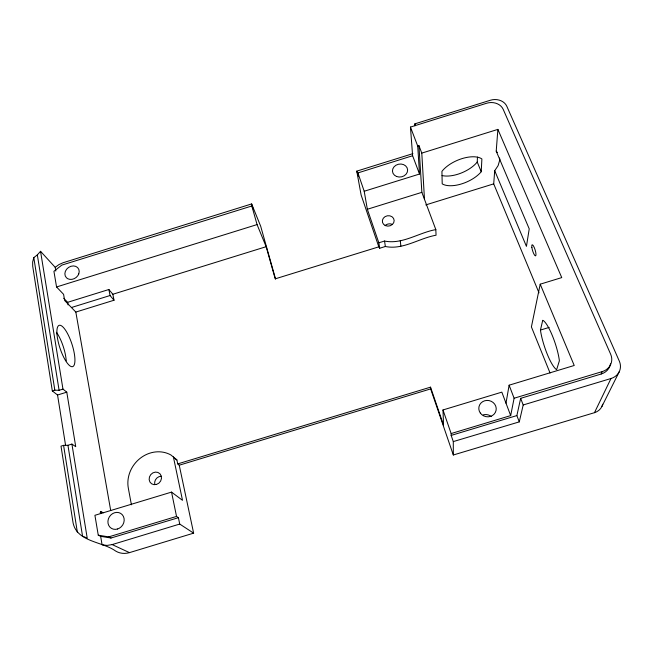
<?xml version="1.0" encoding="UTF-8"?>
<svg xmlns="http://www.w3.org/2000/svg" width="653" height="653" viewBox="0 0 653 653"><rect width="100%" height="100%" fill="white"/><g stroke="black" fill="none" stroke-linecap="round" stroke-linejoin="round"><path stroke-width="0.98" d="M481.228 171.739L481.89 158.948A24.308 11.803 -23.3 0 0 461.998 158.622A24.308 11.803 -23.3 0 0 441.926 171.38L442.203 183.86A24.308 11.803 -23.3 0 0 481.228 171.739L477.237 162.042L477.457 157.063M539.011 292.846L493.701 183.868L494.713 170.711L498.092 165.658L499.847 159.74L499.569 157.993M494.713 170.711L526.44 246.377L529.224 228.86L496.215 151.145L497.888 129.384L421.789 153.112L424.483 199.336M505.993 403.179L509.12 385.188L574.216 365.484L540.211 284.186L561.743 277.598L497.888 129.384M602.703 404.223A13.623 12.26 19.9 0 1 594.467 412.68L453.321 454.994L453.296 441.591L451.158 435.404L451.141 433.559L510.679 415.594L514.107 398.24L509.12 385.188M540.211 284.186L531.403 326.916L550.055 373.002M453.296 441.591L519.274 421.879L516.874 415.577L520.653 398.346L601.168 374.014A15.133 13.452 16.1 0 0 610.49 363.819M540.455 330.067L542.725 320.305A26.21 5.591 71.7 0 1 552.332 335.609A26.21 5.591 71.7 0 1 559.384 360.766L556.642 369.671A26.21 5.591 71.7 0 1 540.455 330.067L549.173 327.414M519.274 421.879L523.2 404.974L520.653 398.346M55.823 271.068L55.195 267.33L40.543 251.307L37.335 254.899L33.801 257.625L32.65 261.959L32.699 266.22L52.322 390.943L57.546 395.008L65.618 445.599M100.187 512.883L100.709 511.421L103.264 512.809M601.168 374.014L602.246 371.598A15.248 13.542 15.9 0 0 610.669 354.261L503.21 109.369A13.036 10.717 -4.1 0 0 486.624 103.247L410.459 127.074L412.614 155.732L419.528 174.041L364.203 191.256L367.353 209.27L378.83 242.802L379.711 248.238L385.36 246.491C402.885 250.181 419.25 238.157 436.049 235.219L435.829 229.611L421.862 192.341L418.94 145.668L417.716 146.052L419.528 174.041M594.467 412.68L611.004 378.503A15.231 13.509 17.1 0 0 619.346 361.191L506.818 106.284A12.929 10.603 -4 0 0 490.362 100.244L414.859 123.858L414.99 125.825M601.895 406.501L619.289 371.647M55.195 267.33L58.982 264.563L63.227 262.694L251.642 203.932L260.686 226.256L275.582 279.06M412.908 153.635L356.767 171.143L358.448 176.041L357.901 172.923L412.614 155.732M251.642 203.932L253.038 208.895L251.846 205.989L61.782 265.126L53.921 271.305L56.558 286.961L63.594 294.34L64.647 300.478L75.83 312.069L110.7 510.507M56.558 286.961L257.062 224.583L266.155 246.695L275.223 278.847L379.197 246.72L379.711 248.238M63.757 298.274L67.643 302.315L108.88 289.508L112.847 294.258L114.014 300.233L75.83 312.069M367.353 209.27L421.862 192.341M112.847 294.258L266.155 246.695M71.43 307.514L110.055 295.531L114.014 300.233M425.797 204.911L493.701 183.868M378.83 242.802L384.544 241.039C402.281 244.736 418.834 232.59 435.829 229.611M52.322 390.943L54.828 390.176L59.097 390.29L62.966 389.106L66.777 392.167L75.732 446.676L71.912 444.081L67.945 445.289L63.578 445.354L61.007 446.138L73.079 522.865C76.932 541.957 102.464 541.508 115.573 551.001A19.949 17.794 -57.2 0 0 129.474 552.626L193.631 533.15L179.24 465.205L177.73 463.899L176.906 459.965L170.955 455.002A29.54 26.675 -51 0 0 140.281 458.235A29.54 26.675 -51 0 0 128.323 488.158L131.416 504.802M57.546 395.008L66.777 392.167M177.73 463.899L430.523 387.156L443.542 425.095L442.987 409.953L501.83 392.143L510.679 415.594M179.24 465.205L430.654 388.902L430.523 387.156M173.388 456.88L182.505 500.312L171.535 492.109L94.914 515.299L98.26 535.199L100.652 536.333L102.088 544.839L107.068 545.418L112.169 544.586L179.722 524.057L193.631 533.15M514.107 398.24L602.246 371.598M523.2 404.974L611.004 378.503M98.26 535.199L108.692 536.888L176.53 516.417L178.408 517.682L179.722 524.057M100.652 536.333L111.026 538.007L178.408 517.682M451.158 435.404L516.874 415.577M112.169 544.586L129.474 552.626M108.692 536.888L111.026 538.007M174.498 458.112L176.906 459.965M496.215 151.145L497.333 152.492M414.859 123.858L415.496 125.507M418.94 145.668L421.789 153.112M410.459 127.074L417.716 146.052M442.987 409.953L451.141 433.559M357.901 172.923L364.203 191.256M430.654 388.902L453.321 454.994M378.92 247.136L361.125 195.018L356.767 171.143M251.846 205.989L257.062 224.583M171.535 492.109L176.53 516.417M108.88 289.508L110.055 295.531M67.643 302.315L68.092 304.902M100.709 511.421L101.035 513.323M40.543 251.307L62.966 389.106M71.912 444.081L87.216 538.137L82.539 536.129L67.945 445.289M37.335 254.899L59.097 390.29M33.801 257.625L54.828 390.176M63.578 445.354L77.364 532.252M384.544 241.039L385.36 246.491M400.248 240.606L400.877 246.083M483.196 414.908A8.334 7.836 15 0 1 491.334 416.598M56.452 332.295A21.729 6.522 71.9 0 1 66.214 360.864M385.09 225.628A5.844 5.126 -10 0 1 392.069 224.314M154.737 484.24A6.44 5.828 -51.3 0 1 161.071 476.241M477.237 162.042A24.177 11.983 -23.5 0 1 442.04 175.559M78.752 273.95L77.862 275.631A7.583 6.301 -35.5 0 1 67.822 278.758L66.459 277.778A7.583 6.301 -35.5 0 1 70.908 266.293A7.583 6.301 -35.5 0 1 78.752 273.95M480.33 413.063A8.742 8.179 13 0 0 495.374 412.378A8.742 8.179 13 0 0 486.844 400.42A8.742 8.179 13 0 0 480.33 413.063M117.524 529.02A8.799 7.812 -55.6 0 0 122.25 514.695A8.799 7.812 -55.6 0 0 108.382 518.939A8.799 7.812 -55.6 0 0 117.524 529.02M531.852 247.389A5.771 1.322 73 0 0 535.419 255.862A5.771 1.322 73 0 0 534.35 247.74A5.771 1.322 73 0 0 531.852 247.389M385.474 225.628A5.942 5.2 -10.2 0 0 394.159 220.469A5.942 5.2 -10.2 0 0 385.099 216.616A5.942 5.2 -10.2 0 0 385.474 225.628M396.526 176.465A7.624 6.489 -9.6 0 0 407.627 169.911A7.624 6.489 -9.6 0 0 395.979 165.217A7.624 6.489 -9.6 0 0 396.526 176.465M156.532 484.428A6.554 5.918 -50.8 0 0 159.952 473.768A6.554 5.918 -50.8 0 0 149.455 476.984A6.554 5.918 -50.8 0 0 156.532 484.428M56.958 333.879A21.737 6.31 71.9 0 0 71.373 366.619A21.737 6.31 71.9 0 0 69.381 337.389A21.737 6.31 71.9 0 0 56.958 333.879"/></g></svg>
